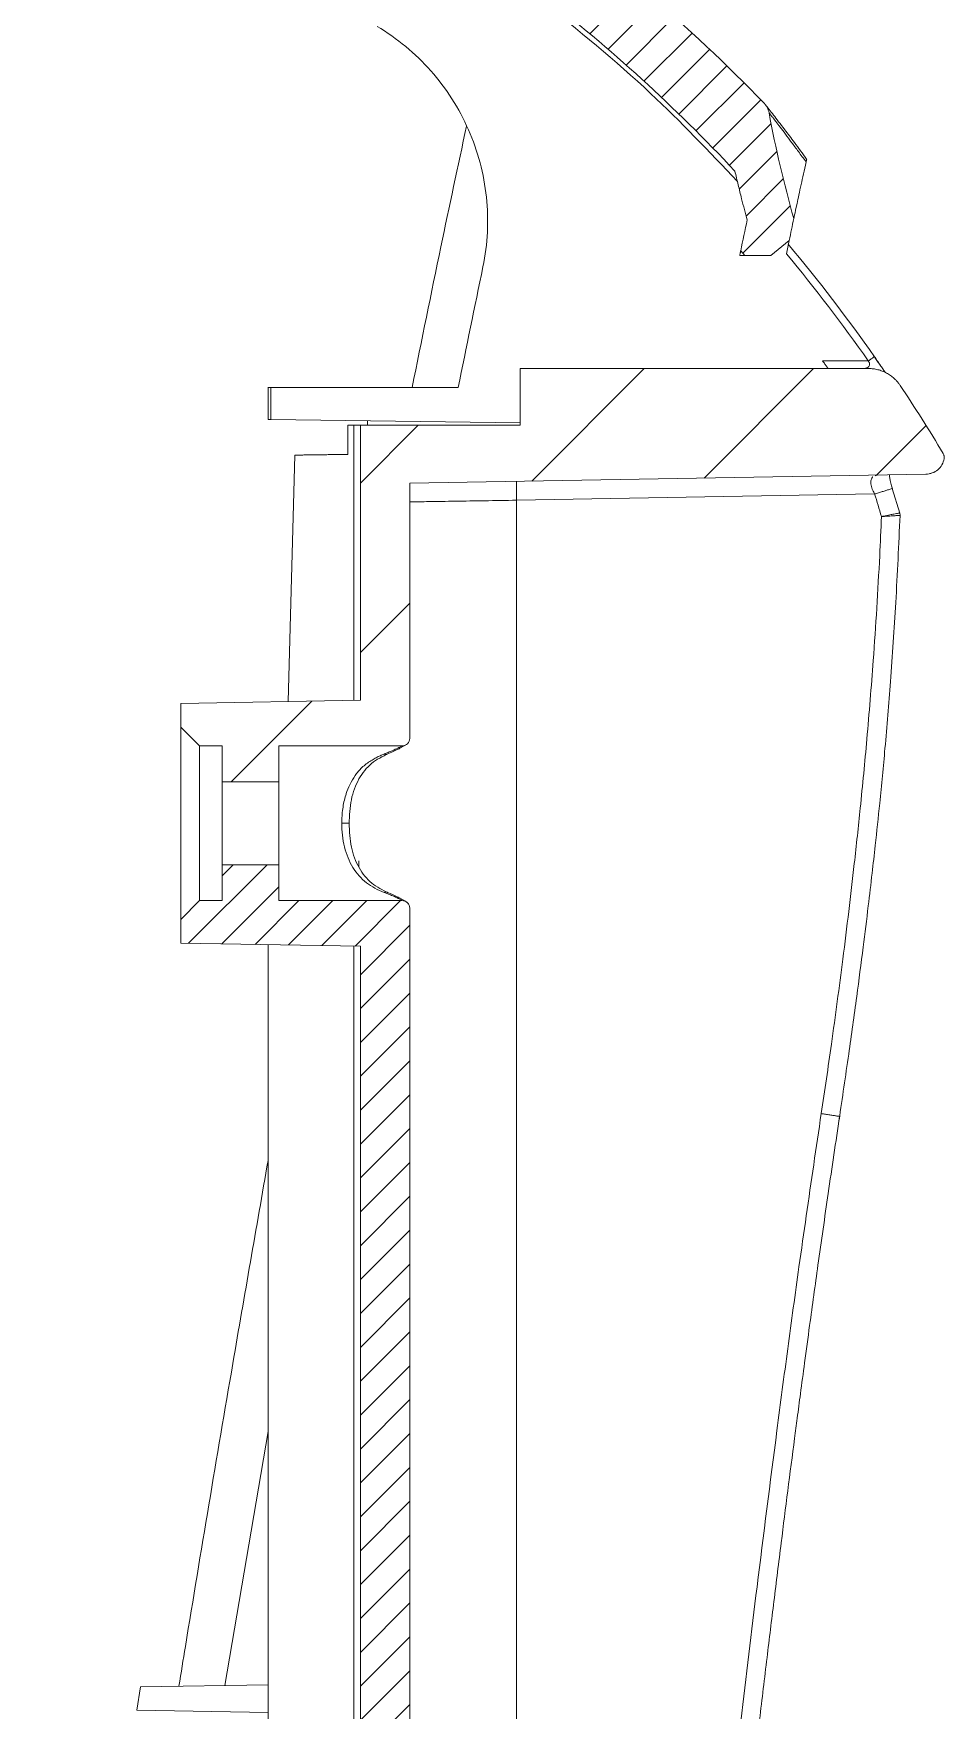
# Model space of a CAD drawing. Header units: inches. Extents: x 1631 to 3663, y 1126 to 1454.
# Drawn here: x 2328.08 to 2352.23, y 1332.11 to 1376.55 of the extents above; entities that cross this region are included whole.
import ezdxf

# ---------------------------------------------------------------- set-up
doc = ezdxf.new("R2010")
doc.units = ezdxf.units.IN
doc.header["$LTSCALE"] = 15

msp = doc.modelspace()

# ---------------------------------------------------------------- hatches: boundary and pattern name
at = {"linetype": 'Continuous', "lineweight": 0}
h = msp.add_hatch(dxfattribs=at)
h.set_pattern_fill('ANSI31', color=4, scale=0.2, style=0)
edge = h.paths.add_edge_path(flags=0)
edge.add_spline(control_points=[(2334.741, 1382.364), (2334.741, 1382.215), (2334.741, 1382.065), (2334.741, 1381.915)], knot_values=[0, 0, 0, 0, 1, 1, 1, 1], weights=[1, 1, 1, 1], degree=3, periodic=0)
edge.add_spline(control_points=[(2334.741, 1381.915), (2337.136, 1380.684), (2339.418, 1379.231), (2341.548, 1377.581)], knot_values=[0, 0, 0, 0, 1, 1, 1, 1], weights=[1, 1, 1, 1], degree=3, periodic=0)
edge.add_spline(control_points=[(2341.548, 1377.581), (2343.376, 1376.162), (2345.092, 1374.598), (2346.673, 1372.908)], knot_values=[0, 0, 0, 0, 1, 1, 1, 1], weights=[1, 1, 1, 1], degree=3, periodic=0)
edge.add_spline(control_points=[(2346.673, 1372.908), (2346.701, 1372.787), (2346.729, 1372.666), (2346.759, 1372.546), (2346.788, 1372.423), (2346.819, 1372.3), (2346.85, 1372.177), (2346.898, 1371.988), (2346.948, 1371.8), (2346.999, 1371.613)], knot_values=[0.000008, 0.000008, 0.000008, 0.000008, 0.00038, 0.00038, 0.00038, 0.000761, 0.000761, 0.000761, 0.001344, 0.001344, 0.001344, 0.001344], weights=[1, 1, 1, 1, 1, 1, 1, 1, 1, 1], degree=3, periodic=0)
edge.add_arc((2805.63, 1273.909), 468.923, 167.97383, 168.07542)
edge.add_spline(control_points=[(2346.826, 1370.799), (2346.862, 1370.758), (2346.898, 1370.717), (2346.934, 1370.675)], knot_values=[0, 0, 0, 0, 1, 1, 1, 1], weights=[1, 1, 1, 1], degree=3, periodic=0)
edge.add_line((2346.934, 1370.675), (2347.622, 1370.675))
edge.add_line((2347.622, 1370.675), (2348.111, 1371.071))
edge.add_spline(control_points=[(2348.111, 1371.071), (2348.152, 1371.265), (2348.193, 1371.458), (2348.234, 1371.651)], knot_values=[0.938114, 0.938114, 0.938114, 0.938114, 0.951577, 0.951577, 0.951577, 0.951577], weights=[1, 1, 1, 1], degree=3, periodic=0)
edge.add_spline(control_points=[(2348.234, 1371.651), (2348.118, 1372.058), (2348.011, 1372.469), (2347.912, 1372.881), (2347.849, 1373.145), (2347.789, 1373.409), (2347.733, 1373.675), (2347.677, 1373.935), (2347.625, 1374.195), (2347.577, 1374.457)], knot_values=[0, 0, 0, 0, 0.001271, 0.001271, 0.001271, 0.002086, 0.002086, 0.002086, 0.002883, 0.002883, 0.002883, 0.002883], weights=[1, 1, 1, 1, 1, 1, 1, 1, 1, 1], degree=3, periodic=0)
edge.add_spline(control_points=[(2347.577, 1374.457), (2347.559, 1374.553), (2347.513, 1374.643), (2347.444, 1374.713)], knot_values=[0, 0, 0, 0, 1, 1, 1, 1], weights=[1, 1, 1, 1], degree=3, periodic=0)
edge.add_spline(control_points=[(2347.444, 1374.713), (2345.777, 1376.432), (2343.969, 1378.024), (2342.053, 1379.46), (2341.683, 1379.737), (2341.308, 1380.009), (2340.93, 1380.274)], knot_values=[0.277412, 0.277412, 0.277412, 0.277412, 0.28453, 0.28453, 0.28453, 0.2859, 0.2859, 0.2859, 0.2859], weights=[1, 1, 1, 1, 1, 1, 1], degree=3, periodic=0)
edge.add_spline(control_points=[(2340.93, 1380.274), (2338.599, 1381.912), (2336.125, 1383.323), (2333.541, 1384.493)], knot_values=[0, 0, 0, 0, 1, 1, 1, 1], weights=[1, 1, 1, 1], degree=3, periodic=0)
edge.add_line((2333.541, 1384.493), (2333.541, 1382.951))
edge.add_spline(control_points=[(2333.541, 1382.951), (2333.943, 1382.762), (2334.344, 1382.566), (2334.741, 1382.364)], knot_values=[0, 0, 0, 0, 1, 1, 1, 1], weights=[1, 1, 1, 1], degree=3, periodic=0)
h = msp.add_hatch(dxfattribs=at)
h.set_pattern_fill('ANSI31', style=0)
h.set_pattern_definition([(45, (1333.3944, 778.8723), (-2.245064, 2.245064), [])])
edge = h.paths.add_edge_path(flags=0)
edge.add_spline(control_points=[(2351.051, 1367.231), (2350.869, 1367.504), (2350.548, 1367.675), (2350.22, 1367.675)], knot_values=[0, 0, 0, 0, 1, 1, 1, 1], weights=[1, 1, 1, 1], degree=3, periodic=0)
edge.add_line((2350.22, 1367.675), (2340.983, 1367.675))
edge.add_line((2340.983, 1367.675), (2340.983, 1366.175))
edge.add_line((2340.983, 1366.175), (2336.745, 1366.175))
edge.add_line((2336.745, 1366.175), (2336.745, 1358.885))
edge.add_line((2336.745, 1358.885), (2331.983, 1358.802))
edge.add_line((2331.983, 1358.802), (2331.983, 1358.175))
edge.add_line((2331.983, 1358.175), (2332.483, 1357.675))
edge.add_line((2332.483, 1357.675), (2333.083, 1357.675))
edge.add_line((2333.083, 1357.675), (2333.083, 1356.725))
edge.add_line((2333.083, 1356.725), (2334.583, 1356.725))
edge.add_line((2334.583, 1356.725), (2334.583, 1357.675))
edge.add_line((2334.583, 1357.675), (2337.853, 1357.675))
edge.add_spline(control_points=[(2337.853, 1357.675), (2337.874, 1357.675), (2337.895, 1357.678), (2337.915, 1357.685), (2337.936, 1357.691), (2337.957, 1357.702), (2337.975, 1357.715), (2337.993, 1357.729), (2338.008, 1357.746), (2338.021, 1357.764), (2338.033, 1357.783), (2338.043, 1357.804), (2338.048, 1357.826), (2338.052, 1357.841), (2338.054, 1357.858), (2338.054, 1357.874)], knot_values=[0.000004, 0.000004, 0.000004, 0.000004, 0.000067, 0.000067, 0.000067, 0.000134, 0.000134, 0.000134, 0.000202, 0.000202, 0.000202, 0.000269, 0.000269, 0.000269, 0.000317, 0.000317, 0.000317, 0.000317], weights=[1, 1, 1, 1, 1, 1, 1, 1, 1, 1, 1, 1, 1, 1, 1, 1], degree=3, periodic=0)
edge.add_line((2338.054, 1357.874), (2338.055, 1364.635))
edge.add_line((2338.055, 1364.635), (2351.736, 1364.875))
edge.add_spline(control_points=[(2351.736, 1364.875), (2351.789, 1364.876), (2351.843, 1364.886), (2351.894, 1364.903), (2351.946, 1364.922), (2351.997, 1364.95), (2352.04, 1364.985), (2352.084, 1365.021), (2352.122, 1365.064), (2352.151, 1365.111), (2352.181, 1365.159), (2352.202, 1365.212), (2352.214, 1365.267), (2352.216, 1365.274), (2352.217, 1365.28), (2352.218, 1365.287)], knot_values=[0.000007, 0.000007, 0.000007, 0.000007, 0.000168, 0.000168, 0.000168, 0.000336, 0.000336, 0.000336, 0.000504, 0.000504, 0.000504, 0.000672, 0.000672, 0.000672, 0.000692, 0.000692, 0.000692, 0.000692], weights=[1, 1, 1, 1, 1, 1, 1, 1, 1, 1, 1, 1, 1, 1, 1, 1], degree=3, periodic=0)
edge.add_spline(control_points=[(2352.218, 1365.287), (2352.227, 1365.334), (2352.218, 1365.383), (2352.193, 1365.425)], knot_values=[0, 0, 0, 0, 1, 1, 1, 1], weights=[1, 1, 1, 1], degree=3, periodic=0)
edge.add_spline(control_points=[(2352.193, 1365.425), (2351.827, 1366.036), (2351.446, 1366.638), (2351.051, 1367.23)], knot_values=[0, 0, 0, 0, 0.002137, 0.002137, 0.002137, 0.002137], weights=[1, 1, 1, 1], degree=3, periodic=0)
h = msp.add_hatch(dxfattribs=at)
h.set_pattern_fill('ANSI31', color=4, scale=0.2, style=0)
edge = h.paths.add_edge_path(flags=0)
edge.add_line((2345.583, 1312.614), (2346.246, 1317.918))
edge.add_arc((2345.75, 1317.98), 0.5, 352.875, 449.0001)
edge.add_line((2345.758, 1318.48), (2338.055, 1318.615))
edge.add_line((2338.055, 1318.615), (2338.055, 1353.376))
edge.add_spline(control_points=[(2338.055, 1353.376), (2338.054, 1353.396), (2338.051, 1353.417), (2338.045, 1353.436), (2338.038, 1353.458), (2338.028, 1353.478), (2338.014, 1353.496), (2338.001, 1353.514), (2337.984, 1353.53), (2337.965, 1353.542), (2337.946, 1353.554), (2337.925, 1353.564), (2337.904, 1353.569), (2337.886, 1353.574), (2337.867, 1353.576), (2337.848, 1353.575)], knot_values=[0.000073, 0.000073, 0.000073, 0.000073, 0.000134, 0.000134, 0.000134, 0.000202, 0.000202, 0.000202, 0.000269, 0.000269, 0.000269, 0.000336, 0.000336, 0.000336, 0.000392, 0.000392, 0.000392, 0.000392], weights=[1, 1, 1, 1, 1, 1, 1, 1, 1, 1, 1, 1, 1, 1, 1, 1], degree=3, periodic=0)
edge.add_line((2337.848, 1353.575), (2334.583, 1353.575))
edge.add_line((2334.583, 1353.575), (2334.583, 1354.525))
edge.add_line((2334.583, 1354.525), (2333.083, 1354.525))
edge.add_line((2333.083, 1354.525), (2333.083, 1353.575))
edge.add_line((2333.083, 1353.575), (2332.483, 1353.575))
edge.add_line((2332.483, 1353.575), (2331.983, 1353.075))
edge.add_line((2331.983, 1353.075), (2331.983, 1352.449))
edge.add_line((2331.983, 1352.449), (2336.745, 1352.365))
edge.add_line((2336.745, 1352.365), (2336.745, 1318.885))
edge.add_line((2336.745, 1318.885), (2328.083, 1318.734))
edge.add_line((2328.083, 1318.734), (2328.083, 1316.017))
edge.add_line((2328.083, 1316.017), (2344.971, 1315.722))
edge.add_line((2344.971, 1315.722), (2344.583, 1312.614))
edge.add_line((2344.583, 1312.614), (2345.583, 1312.614))

# ---------------------------------------------------------------- linework, layer by layer
at = {"color": 7, "linetype": 'Continuous', "lineweight": 15}
for p, q in [((2346.934, 1370.675), (2346.826, 1370.799)), ((2347.622, 1370.675), (2346.934, 1370.675)), ((2347.622, 1370.675), (2348.111, 1371.071)), ((2340.983, 1367.675), (2340.983, 1366.175)), ((2350.22, 1367.675), (2340.983, 1367.675)), ((2348.997, 1367.879), (2350.207, 1367.879)), ((2334.299, 1367.178), (2334.299, 1366.329)), ((2334.375, 1366.328), (2334.375, 1367.175)), ((2334.375, 1367.175), (2339.341, 1367.175)), ((2340.983, 1366.236), (2334.375, 1366.328)), ((2336.933, 1366.292), (2336.933, 1366.175)), ((2336.41, 1365.401), (2336.41, 1366.175)), ((2336.745, 1358.885), (2336.745, 1366.175)), ((2336.745, 1366.175), (2340.983, 1366.175)), ((2335.01, 1365.381), (2334.835, 1358.852)), ((2335.011, 1365.381), (2336.41, 1365.401)), ((2351.843, 1364.89), (2351.872, 1364.899)), ((2338.055, 1364.636), (2351.736, 1364.875)), ((2338.055, 1357.874), (2338.055, 1364.635)), ((2350.441, 1364.852), (2350.389, 1364.831)), ((2351.043, 1363.845), (2350.844, 1364.5)), ((2350.376, 1364.351), (2340.887, 1364.185)), ((2340.887, 1364.185), (2340.887, 1319.065)), ((2351.05, 1363.782), (2351.041, 1363.85)), ((2336.745, 1358.885), (2331.983, 1358.802)), ((2331.983, 1358.175), (2331.983, 1358.802)), ((2332.483, 1357.675), (2331.983, 1358.175)), ((2333.083, 1357.675), (2332.483, 1357.675)), ((2332.483, 1357.675), (2332.483, 1353.575)), ((2333.083, 1356.725), (2333.083, 1357.675)), ((2337.853, 1357.675), (2334.583, 1357.675)), ((2334.583, 1356.725), (2334.583, 1357.675)), ((2337.791, 1357.612), (2337.921, 1357.683)), ((2337.944, 1357.696), (2337.921, 1357.683)), ((2337.95, 1357.699), (2337.948, 1357.699)), ((2334.583, 1356.725), (2333.083, 1356.725)), ((2333.083, 1353.575), (2333.083, 1354.525)), ((2333.083, 1354.525), (2334.583, 1354.525)), ((2334.583, 1353.575), (2334.583, 1354.525)), ((2336.704, 1354.466), (2336.704, 1354.625)), ((2331.983, 1353.075), (2332.483, 1353.575)), ((2332.483, 1353.575), (2333.083, 1353.575)), ((2334.583, 1353.575), (2337.848, 1353.575)), ((2337.921, 1353.568), (2337.797, 1353.635)), ((2337.921, 1353.568), (2337.948, 1353.553)), ((2337.955, 1353.548), (2337.956, 1353.548)), ((2338.055, 1318.615), (2338.055, 1353.376)), ((2331.983, 1352.449), (2331.983, 1353.075)), ((2331.983, 1352.449), (2336.745, 1352.365)), ((2334.299, 1352.408), (2334.299, 1321.142)), ((2336.745, 1318.885), (2336.745, 1352.365)), ((2333.151, 1332.771), (2334.299, 1339.5)), ((2330.918, 1332.733), (2330.817, 1332.119)), ((2330.918, 1332.733), (2334.299, 1332.792)), ((2334.299, 1332.058), (2330.817, 1332.119))]:
    msp.add_line(p, q, dxfattribs=at)
at = {"color": 8, "linetype": 'Continuous', "lineweight": 15}
for p, q in [((2336.575, 1358.882), (2336.575, 1366.175)), ((2336.575, 1318.882), (2336.575, 1352.368))]:
    msp.add_line(p, q, dxfattribs=at)
at = {"color": 7, "linetype": 'Continuous', "lineweight": 15}
msp.add_arc((2805.63, 1273.909), 468.923, 167.97387, 168.07542, dxfattribs=at)
for points, knots in [([(2347.444, 1374.713), (2346.449, 1375.739), (2345.409, 1376.716), (2343.779, 1378.108), (2343.225, 1378.559), (2342.093, 1379.437), (2341.515, 1379.864), (2340.93, 1380.274)], [0, 0, 0, 0, 0.5, 0.5, 0.75, 0.75, 1, 1, 1, 1]), ([(2341.519, 1377.453), (2342.513, 1376.646), (2344.356, 1375.151), (2345.987, 1373.427), (2346.738, 1372.633)], [0, 0, 0, 0, 0.5394339, 1, 1, 1, 1]), ([(2339.994, 1370.37), (2340.12, 1370.976), (2340.151, 1371.602), (2340.021, 1372.834), (2339.86, 1373.439), (2339.361, 1374.573), (2339.023, 1375.101), (2338.203, 1376.028), (2337.72, 1376.428), (2337.188, 1376.745)], [0, 0, 0, 0, 0.25, 0.25, 0.5, 0.5, 0.75, 0.75, 1, 1, 1, 1]), ([(2347.577, 1374.457), (2347.571, 1374.48), (2347.56, 1374.528), (2347.531, 1374.595), (2347.493, 1374.659), (2347.461, 1374.695), (2347.444, 1374.713)], [0, 0, 0, 0, 0.24968, 0.49936, 0.74968, 1, 1, 1, 1]), ([(2347.462, 1374.689), (2347.468, 1374.681), (2347.494, 1374.651), (2347.577, 1374.548), (2347.688, 1374.404), (2347.82, 1374.23), (2348.008, 1373.986), (2348.266, 1373.65), (2348.465, 1373.376), (2348.574, 1373.226)], [0, 0, 0, 0, 0.0576488, 0.2078788, 0.3595697, 0.4957948, 0.6235812, 0.7952272, 1, 1, 1, 1]), ([(2347.577, 1374.457), (2347.577, 1374.456), (2347.579, 1374.454), (2347.588, 1374.443), (2347.601, 1374.426), (2347.617, 1374.405), (2347.635, 1374.382), (2347.653, 1374.358), (2347.672, 1374.333), (2347.691, 1374.309), (2347.708, 1374.287), (2347.723, 1374.267), (2347.736, 1374.25), (2347.746, 1374.236), (2347.787, 1374.184), (2347.868, 1374.078), (2348.009, 1373.892), (2348.172, 1373.675), (2348.354, 1373.43), (2348.49, 1373.245), (2348.558, 1373.152)], [0, 0, 0, 0, 0.052306, 0.100998, 0.14608, 0.187551, 0.22541, 0.259657, 0.290288, 0.3173, 0.34069, 0.360455, 0.376591, 0.389098, 0.397974, 0.518173, 0.638505, 0.758942, 0.879451, 1, 1, 1, 1]), ([(2338.12, 1367.175), (2338.37, 1368.419), (2338.835, 1370.732), (2339.331, 1373.036), (2339.56, 1374.101)], [0, 0, 0, 0, 0.537811, 1, 1, 1, 1]), ([(2346.673, 1372.908), (2346.701, 1372.787), (2346.729, 1372.666), (2346.759, 1372.546), (2346.788, 1372.423), (2346.819, 1372.3), (2346.85, 1372.177), (2346.898, 1371.988), (2346.948, 1371.8), (2346.999, 1371.613)], [0.000008005, 0.000008005, 0.000008005, 0.000008005, 0.000380295, 0.000380295, 0.000380295, 0.000760589, 0.000760589, 0.000760589, 0.001343867, 0.001343867, 0.001343867, 0.001343867]), ([(2348.234, 1371.651), (2348.234, 1371.651), (2348.248, 1371.717), (2348.312, 1372.017), (2348.416, 1372.499), (2348.509, 1372.928), (2348.558, 1373.152)], [0.0159174, 0.0159174, 0.0159174, 0.0159174, 0.1380157, 0.2630157, 0.3880157, 0.4970983, 0.4970983, 0.4970983, 0.4970983]), ([(2348.558, 1373.152), (2348.559, 1373.16), (2348.563, 1373.176), (2348.567, 1373.195), (2348.57, 1373.211), (2348.573, 1373.225), (2348.576, 1373.234), (2348.574, 1373.229), (2348.574, 1373.227)], [0, 0, 0, 0, 0.097808, 0.206476, 0.32686, 0.459593, 0.7018, 1, 1, 1, 1]), ([(2346.8, 1370.675), (2346.804, 1370.691), (2346.81, 1370.722), (2346.817, 1370.756), (2346.823, 1370.781), (2346.826, 1370.796), (2346.826, 1370.798), (2346.826, 1370.799)], [0, 0, 0, 0, 0.19974, 0.399579, 0.599547, 0.799677, 1, 1, 1, 1]), ([(2346.934, 1370.675), (2346.932, 1370.675), (2346.93, 1370.675), (2346.914, 1370.675), (2346.887, 1370.675), (2346.85, 1370.675), (2346.817, 1370.675), (2346.8, 1370.675)], [0, 0, 0, 0, 0.200707, 0.401055, 0.601051, 0.800697, 1, 1, 1, 1]), ([(2348.997, 1367.879), (2349.008, 1367.864), (2349.029, 1367.835), (2349.067, 1367.783), (2349.106, 1367.728), (2349.132, 1367.692), (2349.143, 1367.677), (2349.144, 1367.675), (2349.145, 1367.674)], [0, 0, 0, 0, 0.151742, 0.301411, 0.562072, 0.790981, 0.897942, 1, 1, 1, 1]), ([(2350.207, 1367.879), (2350.214, 1367.871), (2350.228, 1367.854), (2350.239, 1367.823), (2350.244, 1367.79), (2350.237, 1367.759), (2350.221, 1367.727), (2350.199, 1367.707), (2350.177, 1367.695), (2350.162, 1367.689), (2350.146, 1367.685), (2350.13, 1367.681), (2350.114, 1367.679), (2350.1, 1367.677), (2350.086, 1367.676), (2350.087, 1367.675), (2350.087, 1367.675)], [0, 0, 0, 0, 0.081723, 0.168402, 0.256933, 0.347817, 0.455558, 0.604558, 0.658216, 0.711791, 0.76561, 0.81954, 0.872741, 0.923162, 0.966042, 1, 1, 1, 1]), ([(2351.051, 1367.231), (2351.035, 1367.253), (2351.004, 1367.298), (2350.95, 1367.359), (2350.883, 1367.426), (2350.797, 1367.495), (2350.692, 1367.559), (2350.58, 1367.611), (2350.463, 1367.648), (2350.342, 1367.671), (2350.26, 1367.674), (2350.22, 1367.675)], [0, 0, 0, 0, 0.08331, 0.166341, 0.249651, 0.374787, 0.499923, 0.625031, 0.750139, 0.87507, 1, 1, 1, 1]), ([(2350.601, 1367.656), (2350.592, 1367.669), (2350.56, 1367.714), (2350.505, 1367.794), (2350.447, 1367.875), (2350.405, 1367.931), (2350.378, 1367.965), (2350.363, 1367.983), (2350.355, 1367.991)], [0, 0, 0, 0, 0.1070762, 0.3716605, 0.6717966, 0.8407022, 0.9243067, 1, 1, 1, 1]), ([(2350.373, 1367.99), (2350.384, 1367.974), (2350.396, 1367.957), (2350.407, 1367.94), (2350.408, 1367.939), (2350.413, 1367.932), (2350.429, 1367.907), (2350.472, 1367.844), (2350.534, 1367.752), (2350.603, 1367.651), (2350.643, 1367.595), (2350.662, 1367.568)], [0, 0, 0, 0, 0.115729, 0.116225, 0.119701, 0.129079, 0.164082, 0.299046, 0.590516, 0.811763, 1, 1, 1, 1]), ([(2334.375, 1367.175), (2334.33, 1367.175), (2334.282, 1367.175), (2334.303, 1367.175), (2334.305, 1367.175)], [0, 0, 0, 0, 0.915945, 1, 1, 1, 1]), ([(2334.308, 1366.329), (2334.305, 1366.329), (2334.289, 1366.329), (2334.335, 1366.329), (2334.375, 1366.328)], [0, 0, 0, 0, 0.166646, 1, 1, 1, 1]), ([(2336.41, 1365.401), (2336.349, 1365.4), (2336.228, 1365.398), (2336.056, 1365.396), (2335.894, 1365.394), (2335.741, 1365.391), (2335.597, 1365.389), (2335.462, 1365.387), (2335.336, 1365.386), (2335.219, 1365.384), (2335.11, 1365.382), (2335.043, 1365.382), (2335.01, 1365.381)], [0, 0, 0, 0, 0.10789, 0.214026, 0.318409, 0.421039, 0.521916, 0.621039, 0.718409, 0.814026, 0.90789, 1, 1, 1, 1]), ([(2352.218, 1365.287), (2352.22, 1365.299), (2352.223, 1365.322), (2352.219, 1365.358), (2352.21, 1365.393), (2352.199, 1365.414), (2352.193, 1365.425)], [0, 0, 0, 0, 0.249003, 0.499968, 0.749017, 1, 1, 1, 1]), ([(2351.736, 1364.875), (2351.851, 1364.877), (2351.963, 1364.92), (2352.138, 1365.069), (2352.198, 1365.174), (2352.218, 1365.287)], [0, 0, 0, 0, 0.5, 0.5, 1, 1, 1, 1]), ([(2340.888, 1364.685), (2340.885, 1364.685), (2340.884, 1364.631), (2340.884, 1364.446), (2340.885, 1364.316), (2340.887, 1364.185)], [0, 0, 0, 0, 0.5, 0.5, 1, 1, 1, 1]), ([(2350.848, 1364.489), (2350.819, 1364.589), (2350.779, 1364.725), (2350.77, 1364.83), (2350.768, 1364.858)], [0, 0, 0, 0, 0.735886, 1, 1, 1, 1]), ([(2350.558, 1363.754), (2350.542, 1363.407), (2350.485, 1362.134), (2350.363, 1360.167), (2350.182, 1357.938), (2350.01, 1356.144), (2349.802, 1354.201), (2349.55, 1352.114), (2349.255, 1349.906), (2349.053, 1348.542), (2348.962, 1347.929)], [0, 0, 0, 0, 0.065336, 0.240301, 0.371577, 0.486866, 0.580032, 0.740009, 0.883106, 1, 1, 1, 1]), ([(2349.433, 1347.759), (2349.519, 1348.341), (2349.681, 1349.432), (2349.892, 1350.96), (2350.064, 1352.269), (2350.199, 1353.359), (2350.304, 1354.255), (2350.407, 1355.164), (2350.523, 1356.265), (2350.663, 1357.713), (2350.809, 1359.484), (2350.948, 1361.543), (2351.015, 1363.012), (2351.049, 1363.783)], [0, 0, 0, 0, 0.109531, 0.205271, 0.287216, 0.355362, 0.409704, 0.455244, 0.525557, 0.615845, 0.726107, 0.856324, 1, 1, 1, 1]), ([(2350.558, 1363.754), (2350.576, 1363.757), (2350.654, 1363.772), (2350.771, 1363.796), (2350.883, 1363.818), (2350.96, 1363.833), (2351.014, 1363.844), (2351.042, 1363.85), (2351.045, 1363.851), (2351.024, 1363.847), (2351.014, 1363.845)], [0, 0, 0, 0, 0.059677, 0.252103, 0.386523, 0.501232, 0.626657, 0.754169, 0.879818, 1, 1, 1, 1]), ([(2331.983, 1358.175), (2331.983, 1358.175), (2331.983, 1358.109), (2331.983, 1357.853), (2331.983, 1357.664), (2331.983, 1357.192), (2331.983, 1356.91), (2331.983, 1356.293), (2331.983, 1355.959), (2331.983, 1355.291), (2331.983, 1354.958), (2331.983, 1354.341), (2331.983, 1354.058), (2331.983, 1353.586), (2331.983, 1353.397), (2331.983, 1353.142), (2331.983, 1353.075), (2331.983, 1353.075)], [0, 0, 0, 0, 0.125, 0.125, 0.25, 0.25, 0.375, 0.375, 0.5, 0.5, 0.625, 0.625, 0.75, 0.75, 0.875, 0.875, 1, 1, 1, 1]), ([(2337.853, 1357.675), (2337.906, 1357.675), (2337.958, 1357.696), (2338.032, 1357.769), (2338.054, 1357.822), (2338.054, 1357.874)], [0, 0, 0, 0, 0.5, 0.5, 1, 1, 1, 1]), ([(2337.379, 1357.459), (2337.344, 1357.445), (2337.272, 1357.415), (2337.164, 1357.362), (2337.048, 1357.298), (2336.93, 1357.22), (2336.824, 1357.137), (2336.728, 1357.044), (2336.62, 1356.914), (2336.499, 1356.722), (2336.408, 1356.523), (2336.348, 1356.344), (2336.309, 1356.194), (2336.277, 1356.009), (2336.256, 1355.818), (2336.253, 1355.69), (2336.252, 1355.625)], [0, 0, 0, 0, 0.053754, 0.110826, 0.171208, 0.241803, 0.311471, 0.360093, 0.428696, 0.547043, 0.665947, 0.705868, 0.779079, 0.852828, 0.926449, 1, 1, 1, 1]), ([(2336.446, 1355.61), (2336.456, 1355.828), (2336.475, 1356.262), (2336.688, 1356.821), (2337.024, 1357.242), (2337.335, 1357.396), (2337.491, 1357.474)], [0, 0, 0, 0, 0.249908, 0.498312, 0.747665, 1, 1, 1, 1]), ([(2337.853, 1357.675), (2337.853, 1357.675), (2337.853, 1357.675), (2337.836, 1357.664), (2337.745, 1357.618), (2337.617, 1357.559), (2337.489, 1357.504), (2337.415, 1357.474), (2337.379, 1357.459)], [0, 0, 0, 0, 0.004519, 0.233017, 0.468812, 0.721716, 0.86552, 1, 1, 1, 1]), ([(2337.449, 1357.451), (2337.565, 1357.502), (2337.709, 1357.567), (2337.777, 1357.605), (2337.791, 1357.612)], [0, 0, 0, 0, 0.801118, 1, 1, 1, 1]), ([(2333.083, 1356.725), (2333.083, 1356.725), (2333.083, 1356.697), (2333.083, 1356.586), (2333.083, 1356.505), (2333.083, 1356.301), (2333.083, 1356.179), (2333.083, 1355.913), (2333.083, 1355.769), (2333.083, 1355.481), (2333.083, 1355.337), (2333.083, 1355.071), (2333.083, 1354.949), (2333.083, 1354.746), (2333.083, 1354.664), (2333.083, 1354.554), (2333.083, 1354.525), (2333.083, 1354.525)], [0, 0, 0, 0, 0.125, 0.125, 0.25, 0.25, 0.375, 0.375, 0.5, 0.5, 0.625, 0.625, 0.75, 0.75, 0.875, 0.875, 1, 1, 1, 1]), ([(2334.583, 1356.725), (2334.583, 1356.724), (2334.583, 1356.723), (2334.583, 1356.707), (2334.583, 1356.683), (2334.583, 1356.637), (2334.583, 1356.552), (2334.583, 1356.409), (2334.583, 1356.234), (2334.583, 1355.977), (2334.583, 1355.625), (2334.583, 1355.273), (2334.583, 1355.017), (2334.583, 1354.842), (2334.583, 1354.699), (2334.583, 1354.599), (2334.583, 1354.536), (2334.583, 1354.529), (2334.583, 1354.525)], [0, 0, 0, 0, 0.030169, 0.060087, 0.090025, 0.12025, 0.185233, 0.25037, 0.315352, 0.38049, 0.500065, 0.619641, 0.684623, 0.749761, 0.814743, 0.87988, 0.939902, 1, 1, 1, 1]), ([(2336.252, 1355.625), (2336.252, 1355.411), (2336.277, 1355.197), (2336.375, 1354.798), (2336.449, 1354.614), (2336.645, 1354.294), (2336.767, 1354.159), (2337.047, 1353.94), (2337.207, 1353.855), (2337.379, 1353.791)], [0, 0, 0, 0, 0.25, 0.25, 0.5, 0.5, 0.75, 0.75, 1, 1, 1, 1]), ([(2336.445, 1355.625), (2336.445, 1355.625), (2336.443, 1355.625), (2336.429, 1355.625), (2336.411, 1355.625), (2336.402, 1355.625)], [0, 0, 0, 0, 0.008314, 0.504177, 1, 1, 1, 1]), ([(2337.492, 1353.776), (2337.336, 1353.853), (2337.026, 1354.007), (2336.691, 1354.424), (2336.478, 1354.978), (2336.457, 1355.409), (2336.446, 1355.625)], [0, 0, 0, 0, 0.252652, 0.501978, 0.750226, 1, 1, 1, 1]), ([(2337.379, 1353.791), (2337.411, 1353.778), (2337.492, 1353.746), (2337.58, 1353.708), (2337.672, 1353.668), (2337.759, 1353.628), (2337.823, 1353.595), (2337.845, 1353.579), (2337.848, 1353.575), (2337.848, 1353.575), (2337.848, 1353.575)], [0, 0, 0, 0, 0.120871, 0.300484, 0.362852, 0.539932, 0.757826, 0.869634, 0.983909, 1, 1, 1, 1]), ([(2337.797, 1353.635), (2337.782, 1353.643), (2337.712, 1353.682), (2337.564, 1353.748), (2337.449, 1353.8)], [0, 0, 0, 0, 0.218467, 1, 1, 1, 1]), ([(2337.479, 1353.78), (2337.477, 1353.783), (2337.47, 1353.791), (2337.46, 1353.794), (2337.454, 1353.797)], [0, 0, 0, 0, 0.356971, 1, 1, 1, 1]), ([(2338.054, 1353.376), (2338.054, 1353.429), (2338.032, 1353.482), (2337.955, 1353.556), (2337.902, 1353.577), (2337.848, 1353.575)], [0, 0, 0, 0, 0.5, 0.5, 1, 1, 1, 1]), ([(2338.025, 1353.476), (2338.018, 1353.487), (2338.001, 1353.519), (2337.969, 1353.539), (2337.949, 1353.551)], [0, 0, 0, 0, 0.351968, 1, 1, 1, 1]), ([(2348.962, 1347.929), (2348.894, 1347.477), (2348.759, 1346.575), (2348.563, 1345.221), (2348.332, 1343.596), (2348.071, 1341.699), (2347.699, 1338.872), (2347.279, 1335.579), (2346.711, 1330.899), (2346.214, 1326.52), (2345.751, 1322.242), (2345.524, 1320.074), (2345.411, 1318.986)], [0, 0, 0, 0, 0.046924, 0.093849, 0.140775, 0.215805, 0.290812, 0.434143, 0.557279, 0.775789, 0.887488, 1, 1, 1, 1]), ([(2345.9, 1318.935), (2346.012, 1320.014), (2346.225, 1322.064), (2346.54, 1324.974), (2346.828, 1327.56), (2347.087, 1329.821), (2347.315, 1331.769), (2347.517, 1333.46), (2347.708, 1335.023), (2347.892, 1336.497), (2348.074, 1337.937), (2348.217, 1339.037), (2348.329, 1339.893), (2348.417, 1340.559), (2348.526, 1341.38), (2348.68, 1342.517), (2348.888, 1344.015), (2349.15, 1345.861), (2349.346, 1347.175), (2349.447, 1347.854)], [0, 0, 0, 0, 0.111678, 0.212159, 0.301445, 0.379535, 0.44643, 0.503379, 0.554872, 0.608561, 0.656288, 0.704321, 0.722781, 0.745156, 0.77356, 0.807994, 0.863283, 0.929287, 1, 1, 1, 1]), ([(2331.936, 1332.751), (2331.994, 1333.104), (2332.458, 1335.959), (2333.238, 1340.607), (2333.987, 1344.896), (2334.299, 1346.689)], [0, 0, 0, 0, 0.075754, 0.613712, 1, 1, 1, 1])]:
    msp.add_open_spline(points, degree=3, knots=knots, dxfattribs=at)
for points in [[(2346.673, 1372.908), (2345.092, 1374.598), (2343.376, 1376.162), (2341.548, 1377.581)], [(2347.577, 1374.457), (2347.752, 1373.512), (2347.972, 1372.575), (2348.234, 1371.651)], [(2348.111, 1371.071), (2348.152, 1371.265), (2348.193, 1371.458), (2348.234, 1371.651)], [(2348.111, 1371.071), (2348.086, 1370.954), (2348.061, 1370.836), (2348.036, 1370.718)], [(2348.036, 1370.718), (2348.799, 1369.801), (2349.522, 1368.856), (2350.207, 1367.879)], [(2348.087, 1370.969), (2348.891, 1370.009), (2349.654, 1369.015), (2350.373, 1367.99)], [(2339.341, 1367.175), (2339.555, 1368.241), (2339.773, 1369.306), (2339.994, 1370.37)], [(2350.286, 1367.931), (2350.262, 1367.915), (2350.235, 1367.897), (2350.207, 1367.879)], [(2350.317, 1367.952), (2350.308, 1367.946), (2350.297, 1367.939), (2350.286, 1367.931)], [(2350.35, 1367.976), (2350.341, 1367.97), (2350.33, 1367.962), (2350.317, 1367.952)], [(2350.373, 1367.99), (2350.375, 1367.992), (2350.366, 1367.986), (2350.35, 1367.976)], [(2352.193, 1365.425), (2351.827, 1366.036), (2351.447, 1366.638), (2351.051, 1367.23)], [(2336.575, 1366.175), (2336.519, 1366.175), (2336.464, 1366.175), (2336.41, 1366.175)], [(2336.745, 1366.175), (2336.745, 1366.175), (2336.682, 1366.175), (2336.575, 1366.175)], [(2350.376, 1364.351), (2350.437, 1364.152), (2350.498, 1363.953), (2350.558, 1363.754)]]:
    msp.add_open_spline(points, degree=3, dxfattribs=at)
at = {"color": 8, "linetype": 'Continuous', "lineweight": 15}
for points, knots in [([(2350.328, 1364.808), (2350.325, 1364.804), (2350.307, 1364.787), (2350.285, 1364.742), (2350.273, 1364.667), (2350.279, 1364.587), (2350.298, 1364.516), (2350.329, 1364.438), (2350.359, 1364.383), (2350.376, 1364.351)], [0, 0, 0, 0, 0.047014, 0.220596, 0.424808, 0.566536, 0.690047, 0.820068, 1, 1, 1, 1]), ([(2350.376, 1364.351), (2350.41, 1364.361), (2350.479, 1364.383), (2350.583, 1364.414), (2350.681, 1364.445), (2350.764, 1364.47), (2350.819, 1364.488), (2350.846, 1364.496), (2350.843, 1364.496), (2350.842, 1364.496)], [0, 0, 0, 0, 0.1357416, 0.2843993, 0.4435044, 0.6090214, 0.7758043, 0.9384696, 1, 1, 1, 1]), ([(2338.055, 1364.141), (2338.221, 1364.144), (2338.603, 1364.15), (2339.27, 1364.16), (2340.05, 1364.172), (2340.603, 1364.181), (2340.887, 1364.185)], [0, 0, 0, 0, 0.195408, 0.44696, 0.715159, 1, 1, 1, 1]), ([(2351.047, 1363.784), (2351.049, 1363.784), (2351.052, 1363.784), (2351.045, 1363.783), (2351.028, 1363.782), (2351, 1363.78), (2350.964, 1363.778), (2350.913, 1363.775), (2350.834, 1363.77), (2350.712, 1363.763), (2350.611, 1363.757), (2350.558, 1363.754)], [0, 0, 0, 0, 0.083824, 0.169895, 0.257388, 0.345391, 0.432964, 0.512451, 0.640299, 0.808194, 1, 1, 1, 1]), ([(2337.454, 1357.454), (2337.452, 1357.453), (2337.441, 1357.446), (2337.415, 1357.446), (2337.391, 1357.455), (2337.379, 1357.459)], [0, 0, 0, 0, 0.09032, 0.533961, 1, 1, 1, 1]), ([(2336.402, 1355.625), (2336.401, 1355.625), (2336.389, 1355.625), (2336.359, 1355.625), (2336.306, 1355.625), (2336.268, 1355.625), (2336.252, 1355.625)], [1.1161926, 1.1161926, 1.1161926, 1.1161926, 1.125, 1.25, 1.375, 1.4648971, 1.4648971, 1.4648971, 1.4648971]), ([(2337.454, 1353.797), (2337.451, 1353.798), (2337.44, 1353.804), (2337.414, 1353.804), (2337.391, 1353.796), (2337.379, 1353.791)], [0, 0, 0, 0, 0.117972, 0.546913, 1, 1, 1, 1]), ([(2349.447, 1347.854), (2349.447, 1347.854), (2349.452, 1347.854), (2349.433, 1347.856), (2349.383, 1347.864), (2349.297, 1347.878), (2349.191, 1347.894), (2349.076, 1347.911), (2348.999, 1347.923), (2348.962, 1347.929)], [0, 0, 0, 0, 0.000151, 0.170847, 0.348049, 0.525307, 0.69616, 0.855442, 1, 1, 1, 1])]:
    msp.add_open_spline(points, degree=3, knots=knots, dxfattribs=at)

doc.saveas('drawing.dxf')
